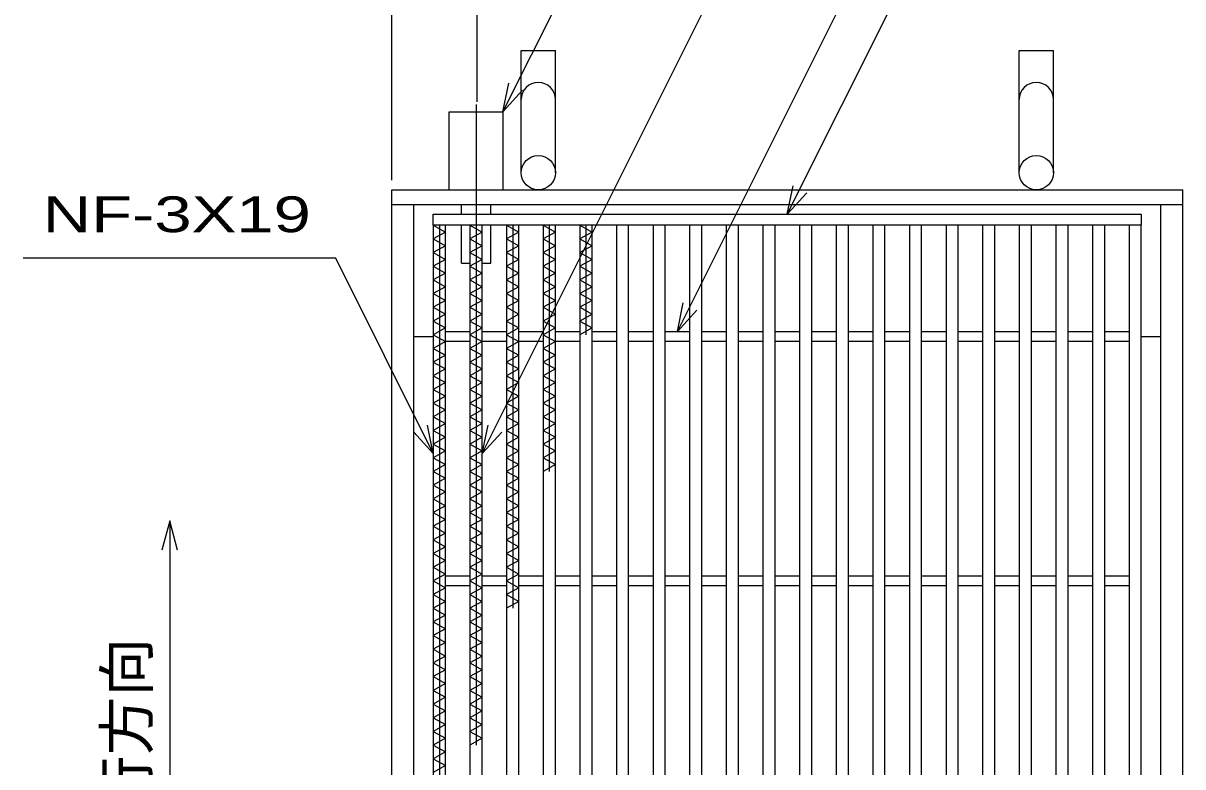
# Model space of a CAD drawing. Units: millimetres, scale not verified. Extents: x -1456 to 1389, y -1026 to 839.
# Drawn here: x -1046 to -571, y 142.3 to 446.7 of the extents above; entities that cross this region are included whole.
import ezdxf
from ezdxf.enums import TextEntityAlignment as Align

# ---------------------------------------------------------------- set-up
doc = ezdxf.new("R2010")
doc.units = ezdxf.units.MM
doc.header["$LTSCALE"] = 8
doc.linetypes.add('LONG_DASHED_DOTTED', pattern=[15.25, 12, -1.5, 0.25, -1.5])
for name, color, linetype, lineweight in [('16', 3, 'Continuous', 25), ('19', 6, 'Continuous', 25), ('22', 4, 'Continuous', 25)]:
    doc.layers.add(name, color=color, linetype=linetype, lineweight=lineweight)
doc.styles.add('ベクトル', font='')
doc.styles.get('ベクトル').set_extended_font_data('ベクトル')

msp = doc.modelspace()

# ---------------------------------------------------------------- linework, layer by layer
at = {"layer": '16'}
for p, q in [((-878, 368.5), (-588, 368.5)), ((-878, 364), (-878, 368.5)), ((-588, 368.5), (-588, 364)), ((-588, 364), (-878, 364)), ((-878, 364), (-878, -127)), ((-873, 364), (-878, 364)), ((-878, 364), (-873, 361.2)), ((-873, 361.2), (-878, 358.4)), ((-875.5, 364), (-875.5, 95.2)), ((-873, -127), (-873, 364)), ((-863, 364), (-863, -127)), ((-858, 364), (-863, 364)), ((-863, 364), (-858, 361.2)), ((-858, 361.2), (-863, 358.4)), ((-860.5, 364), (-860.5, 151.2)), ((-858, -127), (-858, 364)), ((-848, 364), (-848, -127)), ((-843, 364), (-848, 364)), ((-848, 364), (-843, 361.2)), ((-843, 361.2), (-848, 358.4)), ((-845.5, 364), (-845.5, 207.2)), ((-843, -127), (-843, 364)), ((-833, 364), (-833, -127)), ((-828, 364), (-833, 364)), ((-833, 364), (-828, 361.2)), ((-828, 361.2), (-833, 358.4)), ((-830.5, 364), (-830.5, 263.2)), ((-828, -127), (-828, 364)), ((-818, 364), (-818, -127)), ((-813, 364), (-818, 364)), ((-818, 364), (-813, 361.2)), ((-813, 361.2), (-818, 358.4)), ((-815.5, 364), (-815.5, 319.2)), ((-813, -127), (-813, 364)), ((-803, 364), (-803, -127)), ((-798, 364), (-803, 364)), ((-798, -127), (-798, 364)), ((-788, 364), (-788, -127)), ((-783, 364), (-788, 364)), ((-783, -127), (-783, 364)), ((-773, 364), (-773, -127)), ((-768, 364), (-773, 364)), ((-768, -127), (-768, 364)), ((-758, 364), (-758, -127)), ((-753, 364), (-758, 364)), ((-753, -127), (-753, 364)), ((-743, 364), (-743, -127)), ((-738, 364), (-743, 364)), ((-738, -127), (-738, 364)), ((-728, 364), (-728, -127)), ((-723, 364), (-728, 364)), ((-723, -127), (-723, 364)), ((-713, 364), (-713, -127)), ((-708, 364), (-713, 364)), ((-708, -127), (-708, 364)), ((-698, 364), (-698, -127)), ((-693, 364), (-698, 364)), ((-693, -127), (-693, 364)), ((-683, 364), (-683, -127)), ((-678, 364), (-683, 364)), ((-678, -127), (-678, 364)), ((-668, 364), (-668, -127)), ((-663, 364), (-668, 364)), ((-663, -127), (-663, 364)), ((-653, 364), (-653, -127)), ((-648, 364), (-653, 364)), ((-648, -127), (-648, 364)), ((-638, 364), (-638, -127)), ((-633, 364), (-638, 364)), ((-633, -127), (-633, 364)), ((-623, 364), (-623, -127)), ((-618, 364), (-623, 364)), ((-618, -127), (-618, 364)), ((-608, 364), (-608, -127)), ((-603, 364), (-608, 364)), ((-603, -127), (-603, 364)), ((-593, 364), (-593, -127)), ((-588, 364), (-593, 364)), ((-588, -127), (-588, 364)), ((-878, 358.4), (-873, 355.6)), ((-863, 358.4), (-858, 355.6)), ((-848, 358.4), (-843, 355.6)), ((-833, 358.4), (-828, 355.6)), ((-818, 358.4), (-813, 355.6)), ((-873, 355.6), (-878, 352.8)), ((-878, 352.8), (-873, 350)), ((-858, 355.6), (-863, 352.8)), ((-863, 352.8), (-858, 350)), ((-843, 355.6), (-848, 352.8)), ((-848, 352.8), (-843, 350)), ((-828, 355.6), (-833, 352.8)), ((-833, 352.8), (-828, 350)), ((-813, 355.6), (-818, 352.8)), ((-818, 352.8), (-813, 350)), ((-873, 350), (-878, 347.2)), ((-878, 347.2), (-873, 344.4)), ((-858, 350), (-863, 347.2)), ((-863, 347.2), (-858, 344.4)), ((-843, 350), (-848, 347.2)), ((-848, 347.2), (-843, 344.4)), ((-828, 350), (-833, 347.2)), ((-833, 347.2), (-828, 344.4)), ((-813, 350), (-818, 347.2)), ((-818, 347.2), (-813, 344.4)), ((-873, 344.4), (-878, 341.6)), ((-858, 344.4), (-863, 341.6)), ((-843, 344.4), (-848, 341.6)), ((-828, 344.4), (-833, 341.6)), ((-813, 344.4), (-818, 341.6)), ((-878, 341.6), (-873, 338.8)), ((-873, 338.8), (-878, 336)), ((-863, 341.6), (-858, 338.8)), ((-858, 338.8), (-863, 336)), ((-848, 341.6), (-843, 338.8)), ((-843, 338.8), (-848, 336)), ((-833, 341.6), (-828, 338.8)), ((-828, 338.8), (-833, 336)), ((-818, 341.6), (-813, 338.8)), ((-813, 338.8), (-818, 336)), ((-878, 336), (-873, 333.2)), ((-873, 333.2), (-878, 330.4)), ((-863, 336), (-858, 333.2)), ((-858, 333.2), (-863, 330.4)), ((-848, 336), (-843, 333.2)), ((-843, 333.2), (-848, 330.4)), ((-833, 336), (-828, 333.2)), ((-828, 333.2), (-833, 330.4)), ((-818, 336), (-813, 333.2)), ((-813, 333.2), (-818, 330.4)), ((-878, 330.4), (-873, 327.6)), ((-863, 330.4), (-858, 327.6)), ((-848, 330.4), (-843, 327.6)), ((-833, 330.4), (-828, 327.6)), ((-818, 330.4), (-813, 327.6)), ((-873, 327.6), (-878, 324.8)), ((-878, 324.8), (-873, 322)), ((-858, 327.6), (-863, 324.8)), ((-863, 324.8), (-858, 322)), ((-843, 327.6), (-848, 324.8)), ((-848, 324.8), (-843, 322)), ((-828, 327.6), (-833, 324.8)), ((-833, 324.8), (-828, 322)), ((-813, 327.6), (-818, 324.8)), ((-818, 324.8), (-813, 322)), ((-873, 322), (-878, 319.2)), ((-878, 319.2), (-873, 316.4)), ((-873, 320.5), (-863, 320.5)), ((-858, 322), (-863, 319.2)), ((-863, 319.2), (-858, 316.4)), ((-858, 320.5), (-848, 320.5)), ((-843, 322), (-848, 319.2)), ((-848, 319.2), (-843, 316.4)), ((-843, 320.5), (-833, 320.5)), ((-828, 322), (-833, 319.2)), ((-833, 319.2), (-828, 316.4)), ((-828, 320.5), (-818, 320.5)), ((-813, 322), (-818, 319.2)), ((-813, 320.5), (-803, 320.5)), ((-798, 320.5), (-788, 320.5)), ((-783, 320.5), (-773, 320.5)), ((-768, 320.5), (-758, 320.5)), ((-753, 320.5), (-743, 320.5)), ((-738, 320.5), (-728, 320.5)), ((-723, 320.5), (-713, 320.5)), ((-708, 320.5), (-698, 320.5)), ((-693, 320.5), (-683, 320.5)), ((-678, 320.5), (-668, 320.5)), ((-663, 320.5), (-653, 320.5)), ((-648, 320.5), (-638, 320.5)), ((-633, 320.5), (-623, 320.5)), ((-618, 320.5), (-608, 320.5)), ((-603, 320.5), (-593, 320.5)), ((-873, 316.4), (-878, 313.6)), ((-878, 313.6), (-873, 310.8)), ((-873, 316.5), (-863, 316.5)), ((-858, 316.4), (-863, 313.6)), ((-863, 313.6), (-858, 310.8)), ((-858, 316.5), (-848, 316.5)), ((-843, 316.4), (-848, 313.6)), ((-848, 313.6), (-843, 310.8)), ((-843, 316.5), (-833, 316.5)), ((-828, 316.4), (-833, 313.6)), ((-833, 313.6), (-828, 310.8)), ((-828, 316.5), (-818, 316.5)), ((-813, 316.5), (-803, 316.5)), ((-798, 316.5), (-788, 316.5)), ((-783, 316.5), (-773, 316.5)), ((-768, 316.5), (-758, 316.5)), ((-753, 316.5), (-743, 316.5)), ((-738, 316.5), (-728, 316.5)), ((-723, 316.5), (-713, 316.5)), ((-708, 316.5), (-698, 316.5)), ((-693, 316.5), (-683, 316.5)), ((-678, 316.5), (-668, 316.5)), ((-663, 316.5), (-653, 316.5)), ((-648, 316.5), (-638, 316.5)), ((-633, 316.5), (-623, 316.5)), ((-618, 316.5), (-608, 316.5)), ((-603, 316.5), (-593, 316.5)), ((-873, 310.8), (-878, 308)), ((-858, 310.8), (-863, 308)), ((-843, 310.8), (-848, 308)), ((-828, 310.8), (-833, 308)), ((-878, 308), (-873, 305.2)), ((-873, 305.2), (-878, 302.4)), ((-863, 308), (-858, 305.2)), ((-858, 305.2), (-863, 302.4)), ((-848, 308), (-843, 305.2)), ((-843, 305.2), (-848, 302.4)), ((-833, 308), (-828, 305.2)), ((-828, 305.2), (-833, 302.4)), ((-878, 302.4), (-873, 299.6)), ((-873, 299.6), (-878, 296.8)), ((-863, 302.4), (-858, 299.6)), ((-858, 299.6), (-863, 296.8)), ((-848, 302.4), (-843, 299.6)), ((-843, 299.6), (-848, 296.8)), ((-833, 302.4), (-828, 299.6)), ((-828, 299.6), (-833, 296.8)), ((-878, 296.8), (-873, 294)), ((-863, 296.8), (-858, 294)), ((-848, 296.8), (-843, 294)), ((-833, 296.8), (-828, 294)), ((-873, 294), (-878, 291.2)), ((-878, 291.2), (-873, 288.4)), ((-858, 294), (-863, 291.2)), ((-863, 291.2), (-858, 288.4)), ((-843, 294), (-848, 291.2)), ((-848, 291.2), (-843, 288.4)), ((-828, 294), (-833, 291.2)), ((-833, 291.2), (-828, 288.4)), ((-873, 288.4), (-878, 285.6)), ((-878, 285.6), (-873, 282.8)), ((-858, 288.4), (-863, 285.6)), ((-863, 285.6), (-858, 282.8)), ((-843, 288.4), (-848, 285.6)), ((-848, 285.6), (-843, 282.8)), ((-828, 288.4), (-833, 285.6)), ((-833, 285.6), (-828, 282.8)), ((-873, 282.8), (-878, 280)), ((-858, 282.8), (-863, 280)), ((-843, 282.8), (-848, 280)), ((-828, 282.8), (-833, 280)), ((-878, 280), (-873, 277.2)), ((-873, 277.2), (-878, 274.4)), ((-863, 280), (-858, 277.2)), ((-858, 277.2), (-863, 274.4)), ((-848, 280), (-843, 277.2)), ((-843, 277.2), (-848, 274.4)), ((-833, 280), (-828, 277.2)), ((-828, 277.2), (-833, 274.4)), ((-878, 274.4), (-873, 271.6)), ((-873, 271.6), (-878, 268.8)), ((-863, 274.4), (-858, 271.6)), ((-858, 271.6), (-863, 268.8)), ((-848, 274.4), (-843, 271.6)), ((-843, 271.6), (-848, 268.8)), ((-833, 274.4), (-828, 271.6)), ((-828, 271.6), (-833, 268.8)), ((-878, 268.8), (-873, 266)), ((-873, 266), (-878, 263.2)), ((-863, 268.8), (-858, 266)), ((-858, 266), (-863, 263.2)), ((-848, 268.8), (-843, 266)), ((-843, 266), (-848, 263.2)), ((-833, 268.8), (-828, 266)), ((-828, 266), (-833, 263.2)), ((-878, 263.2), (-873, 260.4)), ((-863, 263.2), (-858, 260.4)), ((-848, 263.2), (-843, 260.4)), ((-873, 260.4), (-878, 257.6)), ((-878, 257.6), (-873, 254.8)), ((-858, 260.4), (-863, 257.6)), ((-863, 257.6), (-858, 254.8)), ((-843, 260.4), (-848, 257.6)), ((-848, 257.6), (-843, 254.8)), ((-873, 254.8), (-878, 252)), ((-878, 252), (-873, 249.2)), ((-858, 254.8), (-863, 252)), ((-863, 252), (-858, 249.2)), ((-843, 254.8), (-848, 252)), ((-848, 252), (-843, 249.2)), ((-873, 249.2), (-878, 246.4)), ((-858, 249.2), (-863, 246.4)), ((-843, 249.2), (-848, 246.4)), ((-878, 246.4), (-873, 243.6)), ((-873, 243.6), (-878, 240.8)), ((-863, 246.4), (-858, 243.6)), ((-858, 243.6), (-863, 240.8)), ((-848, 246.4), (-843, 243.6)), ((-843, 243.6), (-848, 240.8)), ((-878, 240.8), (-873, 238)), ((-873, 238), (-878, 235.2)), ((-863, 240.8), (-858, 238)), ((-858, 238), (-863, 235.2)), ((-848, 240.8), (-843, 238)), ((-843, 238), (-848, 235.2)), ((-878, 235.2), (-873, 232.4)), ((-863, 235.2), (-858, 232.4)), ((-848, 235.2), (-843, 232.4)), ((-873, 232.4), (-878, 229.6)), ((-878, 229.6), (-873, 226.8)), ((-858, 232.4), (-863, 229.6)), ((-863, 229.6), (-858, 226.8)), ((-843, 232.4), (-848, 229.6)), ((-848, 229.6), (-843, 226.8)), ((-873, 226.8), (-878, 224)), ((-878, 224), (-873, 221.2)), ((-858, 226.8), (-863, 224)), ((-863, 224), (-858, 221.2)), ((-843, 226.8), (-848, 224)), ((-848, 224), (-843, 221.2)), ((-873, 221.2), (-878, 218.4)), ((-873, 220.5), (-863, 220.5)), ((-858, 221.2), (-863, 218.4)), ((-858, 220.5), (-848, 220.5)), ((-843, 221.2), (-848, 218.4)), ((-843, 220.5), (-833, 220.5)), ((-828, 220.5), (-818, 220.5)), ((-813, 220.5), (-803, 220.5)), ((-798, 220.5), (-788, 220.5)), ((-783, 220.5), (-773, 220.5)), ((-768, 220.5), (-758, 220.5)), ((-753, 220.5), (-743, 220.5)), ((-738, 220.5), (-728, 220.5)), ((-723, 220.5), (-713, 220.5)), ((-708, 220.5), (-698, 220.5)), ((-693, 220.5), (-683, 220.5)), ((-678, 220.5), (-668, 220.5)), ((-663, 220.5), (-653, 220.5)), ((-648, 220.5), (-638, 220.5)), ((-633, 220.5), (-623, 220.5)), ((-618, 220.5), (-608, 220.5)), ((-603, 220.5), (-593, 220.5)), ((-878, 218.4), (-873, 215.6)), ((-873, 215.6), (-878, 212.8)), ((-873, 216.5), (-863, 216.5)), ((-863, 218.4), (-858, 215.6)), ((-858, 215.6), (-863, 212.8)), ((-858, 216.5), (-848, 216.5)), ((-848, 218.4), (-843, 215.6)), ((-843, 215.6), (-848, 212.8)), ((-843, 216.5), (-833, 216.5)), ((-828, 216.5), (-818, 216.5)), ((-813, 216.5), (-803, 216.5)), ((-798, 216.5), (-788, 216.5)), ((-783, 216.5), (-773, 216.5)), ((-768, 216.5), (-758, 216.5)), ((-753, 216.5), (-743, 216.5)), ((-738, 216.5), (-728, 216.5)), ((-723, 216.5), (-713, 216.5)), ((-708, 216.5), (-698, 216.5)), ((-693, 216.5), (-683, 216.5)), ((-678, 216.5), (-668, 216.5)), ((-663, 216.5), (-653, 216.5)), ((-648, 216.5), (-638, 216.5)), ((-633, 216.5), (-623, 216.5)), ((-618, 216.5), (-608, 216.5)), ((-603, 216.5), (-593, 216.5)), ((-878, 212.8), (-873, 210)), ((-873, 210), (-878, 207.2)), ((-863, 212.8), (-858, 210)), ((-858, 210), (-863, 207.2)), ((-848, 212.8), (-843, 210)), ((-843, 210), (-848, 207.2)), ((-878, 207.2), (-873, 204.4)), ((-873, 204.4), (-878, 201.6)), ((-863, 207.2), (-858, 204.4)), ((-858, 204.4), (-863, 201.6)), ((-878, 201.6), (-873, 198.8)), ((-863, 201.6), (-858, 198.8)), ((-873, 198.8), (-878, 196)), ((-878, 196), (-873, 193.2)), ((-858, 198.8), (-863, 196)), ((-863, 196), (-858, 193.2)), ((-873, 193.2), (-878, 190.4)), ((-878, 190.4), (-873, 187.6)), ((-858, 193.2), (-863, 190.4)), ((-863, 190.4), (-858, 187.6)), ((-873, 187.6), (-878, 184.8)), ((-858, 187.6), (-863, 184.8)), ((-878, 184.8), (-873, 182)), ((-873, 182), (-878, 179.2)), ((-863, 184.8), (-858, 182)), ((-858, 182), (-863, 179.2)), ((-878, 179.2), (-873, 176.4)), ((-873, 176.4), (-878, 173.6)), ((-863, 179.2), (-858, 176.4)), ((-858, 176.4), (-863, 173.6)), ((-878, 173.6), (-873, 170.8)), ((-863, 173.6), (-858, 170.8)), ((-873, 170.8), (-878, 168)), ((-878, 168), (-873, 165.2)), ((-858, 170.8), (-863, 168)), ((-863, 168), (-858, 165.2)), ((-873, 165.2), (-878, 162.4)), ((-878, 162.4), (-873, 159.6)), ((-858, 165.2), (-863, 162.4)), ((-863, 162.4), (-858, 159.6)), ((-873, 159.6), (-878, 156.8)), ((-878, 156.8), (-873, 154)), ((-858, 159.6), (-863, 156.8)), ((-863, 156.8), (-858, 154)), ((-873, 154), (-878, 151.2)), ((-858, 154), (-863, 151.2)), ((-878, 151.2), (-873, 148.4)), ((-873, 148.4), (-878, 145.6)), ((-878, 145.6), (-873, 142.8)), ((-873, 142.8), (-878, 140))]:
    msp.add_line(p, q, dxfattribs=at)
at = {"layer": '19'}
for p, q in [((-842, 385.5), (-842, 435.5)), ((-842, 435.5), (-828, 435.5)), ((-828, 385.5), (-828, 435.5)), ((-638, 385.5), (-638, 435.5)), ((-638, 435.5), (-624, 435.5)), ((-624, 385.5), (-624, 435.5)), ((-871.5, 378.5), (-871.5, 410.5)), ((-871.5, 410.5), (-849.5, 410.5)), ((-849.5, 410.5), (-849.5, 378.5)), ((-895, 378.5), (-571, 378.5)), ((-895, -141.5), (-895, 378.5)), ((-571, -141.5), (-571, 378.5)), ((-895, 372.5), (-571, 372.5)), ((-886, -135.5), (-886, 372.5)), ((-866.5, 368.5), (-866.5, 372.5)), ((-854.5, 368.5), (-854.5, 372.5)), ((-580, -135.5), (-580, 372.5)), ((-866.5, 348.5), (-866.5, 364)), ((-854.5, 348.5), (-854.5, 364)), ((-866.5, 348.5), (-863, 348.5)), ((-858, 348.5), (-854.5, 348.5)), ((-886, 318.5), (-878, 318.5)), ((-588, 318.5), (-580, 318.5))]:
    msp.add_line(p, q, dxfattribs=at)
at = {"layer": '19', "linetype": 'LONG_DASHED_DOTTED'}
msp.add_line((-860.5, 413.5), (-860.5, 345.5), dxfattribs=at)
at = {"layer": '19'}
for centre in [(-835, 385.5), (-631, 385.5)]:
    msp.add_circle(centre, 7, dxfattribs=at)
for centre in [(-835, 415.5), (-631, 415.5)]:
    msp.add_arc(centre, 7, 0, 180, dxfattribs=at)
at = {"layer": '22'}
for p, q in [((-858, 270.5), (-694.25, 598)), ((-849.5, 410.5), (-773.75, 562)), ((-778, 320.5), (-657.25, 562)), ((-733, 368.5), (-655.25, 524)), ((-895, 382.5), (-895, 478.5)), ((-860, 414.5), (-860, 478.5)), ((-849.5, 410.5), (-847.1, 422.18)), ((-849.5, 410.5), (-841.5, 419.3)), ((-733, 368.5), (-730.6, 380.18)), ((-733, 368.5), (-725, 377.3)), ((-918, 350.5), (-1046, 350.5)), ((-878, 270.5), (-918, 350.5)), ((-778, 320.5), (-775.6, 332.18)), ((-778, 320.5), (-770, 329.3)), ((-878, 270.5), (-880.4, 282.18)), ((-858, 270.5), (-855.6, 282.18)), ((-878, 270.5), (-886, 279.3)), ((-858, 270.5), (-850, 279.3)), ((-986, 243), (-989.2, 231)), ((-982.8, 231), (-986, 243)), ((-986, 243), (-986, 3))]:
    msp.add_line(p, q, dxfattribs=at)

# ---------------------------------------------------------------- texts
at = {"layer": '22', "color": 2, "style": 'ベクトル', "width": 1.4}
msp.add_text('NF-3X19', height=14.66, dxfattribs=at).set_placement((-1038, 368.5), align=Align.MIDDLE_LEFT)
at = {"layer": '22', "color": 2, "style": 'ベクトル'}
msp.add_text('車両進行方向', height=17.6, rotation=90, dxfattribs=at).set_placement((-1003.6, 51), align=Align.MIDDLE_LEFT)

doc.saveas('drawing.dxf')
